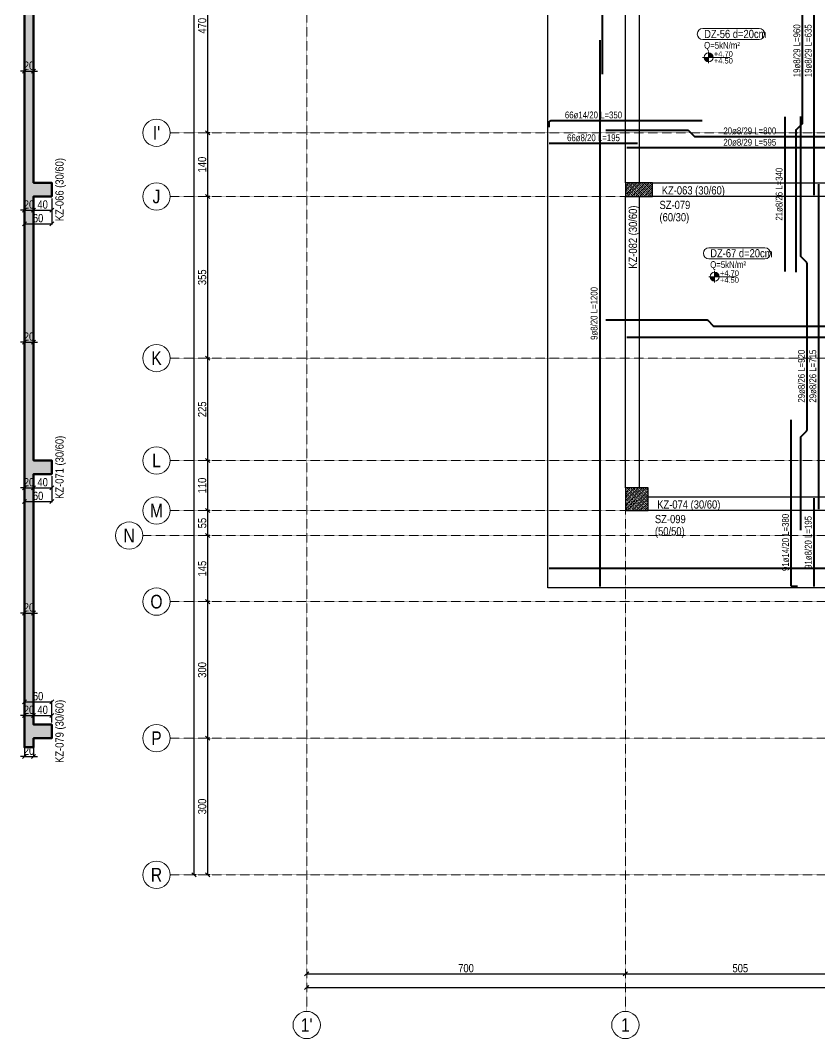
# Model space of a CAD drawing. Header units: millimetres. Extents: x 2356 to 11074, y 522 to 6020.
# Drawn here: x 2385 to 4140, y 582 to 2819 of the extents above; entities that cross this region are included whole.
import ezdxf
from ezdxf.enums import TextEntityAlignment as Align

# ---------------------------------------------------------------- set-up
doc = ezdxf.new("R2010")
doc.units = ezdxf.units.MM
doc.linetypes.add('DASHED', pattern=[0.75, 0.5, -0.25])
for name, color, linetype, lineweight in [('AKS BALONU (BEYKENT)', 7, 'Continuous', 20), ('AKS CIZGISI (BEYKENT)', 252, 'DASHED', 20), ('AKS OLCU (BEYKENT)', 200, 'Continuous', 20), ('AKS YAZISI (BEYKENT)', 3, 'Continuous', 20), ('DONATI (BEYKENT)', 4, 'Continuous', 40), ('DONATI YAZISI (BEYKENT)', 3, 'Continuous', 20), ('DOSEME ISMI (BEYKENT)', 9, 'Continuous', 20), ('DOSEME PAFTA (BEYKENT)', 3, 'Continuous', 20), ('KAT SINIRI (BEYKENT)', 41, 'Continuous', 25), ('KESIT CIZGISI (BEYKENT)', 3, 'Continuous', 50), ('KIRIS (BEYKENT)', 2, 'Continuous', 30), ('KIRIS ISMI (BEYKENT)', 40, 'Continuous', 20), ('KOLON (BEYKENT)', 3, 'Continuous', 30), ('KOLON ISMI (BEYKENT)', 91, 'Continuous', 20), ('KOT CIZGISI (BEYKENT)', 7, 'Continuous', 20), ('KOT YAZI (BEYKENT)', 7, 'Continuous', 20), ('OLCU (BEYKENT)', 14, 'Continuous', 20), ('TARAMA (BEYKENT)', 252, 'Continuous', 20), ('YUK YAZISI (BEYKENT)', 140, 'Continuous', 20)]:
    doc.layers.add(name, color=color, linetype=linetype, lineweight=lineweight)
doc.styles.add('DONATI YAZISI (BEYKENT)', font='')
doc.styles.add('YAZI (BEYKENT)', font='')
doc.styles.get('DONATI YAZISI (BEYKENT)').set_extended_font_data('Bahnschrift Light Condensed')
doc.styles.get('YAZI (BEYKENT)').set_extended_font_data('Bahnschrift Light Condensed')
doc.dimstyles.new('AKS_OLCU_100', dxfattribs={"dimtxt": 18, "dimasz": 4.5, "dimexe": 1.875, "dimexo": 4.5, "dimgap": 3, "dimtad": 1, "dimdec": 0, "dimrnd": 0.5, "dimzin": 12, "dimdsep": 46, "dimtxsty": 'YAZI (BEYKENT)', "dimtsz": 4.5, "dimcen": 0.09, "dimclrt": 7, "dimadec": 0, "dimazin": 0, "dimtfac": 1, "dimtdec": 4, "dimtix": 1, "dimtmove": 0, "dimatfit": 3, "dimfxl": 1, "dimtolj": 1, "dimtzin": 0, "dimarcsym": 0})
doc.dimstyles.new('PLAN_OLCU_100', dxfattribs={"dimtxt": 18, "dimasz": 4.5, "dimexe": 1.875, "dimexo": 4.5, "dimgap": 3, "dimtad": 1, "dimdec": 0, "dimrnd": 0.5, "dimzin": 12, "dimdsep": 46, "dimtxsty": 'YAZI (BEYKENT)', "dimtsz": 4.5, "dimcen": 0.09, "dimclrt": 7, "dimadec": 0, "dimazin": 0, "dimtfac": 1, "dimtdec": 4, "dimtix": 1, "dimtmove": 0, "dimatfit": 3, "dimfxl": 1, "dimtolj": 1, "dimtzin": 0, "dimarcsym": 0})
pattern_1 = [(45, (-86089.6365, -4262.8825), (-4.49012806, 4.49012806), []), (45, (-86085.1463, -4262.8825), (-4.49012806, 4.49012806), [3.175, -1.5875])]

# ---------------------------------------------------------------- blocks, each defined once
blk = doc.blocks.new('*D259')
at = {"layer": 'Defpoints', "color": 0, "transparency": 16777216}
for p in [(2393.5, 2432.3), (2413.5, 2432.3), (2413.5, 2402.3)]:
    blk.add_point(p, dxfattribs=at)
at = {"layer": 'OLCU (BEYKENT)', "color": 0, "lineweight": -2, "transparency": 16777216}
for p, q in [((2393.5, 2427.8), (2393.5, 2400.5)), ((2413.5, 2427.8), (2413.5, 2400.5)), ((2393.5, 2402.3), (2384.5, 2402.3)), ((2389, 2397.8), (2398, 2406.8)), ((2393.5, 2402.3), (2413.5, 2402.3)), ((2409, 2397.8), (2418, 2406.8)), ((2413.5, 2402.3), (2422.5, 2402.3))]:
    blk.add_line(p, q, dxfattribs=at)
at = {"layer": 'OLCU (BEYKENT)', "color": 7, "lineweight": 20, "transparency": 16777216, "insert": (2403.5, 2414.5), "char_height": 18, "attachment_point": 5, "style": 'YAZI (BEYKENT)'}
blk.add_mtext('\\A1;20', dxfattribs=at)
blk = doc.blocks.new('*D260')
at = {"layer": 'Defpoints', "color": 0, "transparency": 16777216}
for p in [(2413.5, 2432.3), (2453.5, 2432.3), (2453.5, 2402.3)]:
    blk.add_point(p, dxfattribs=at)
at = {"layer": 'OLCU (BEYKENT)', "color": 0, "lineweight": -2, "transparency": 16777216}
for p, q in [((2413.5, 2427.8), (2413.5, 2400.5)), ((2453.5, 2427.8), (2453.5, 2400.5)), ((2409, 2397.8), (2418, 2406.8)), ((2413.5, 2402.3), (2453.5, 2402.3)), ((2449, 2397.8), (2458, 2406.8))]:
    blk.add_line(p, q, dxfattribs=at)
at = {"layer": 'OLCU (BEYKENT)', "color": 7, "lineweight": 20, "transparency": 16777216, "insert": (2433.5, 2414.5), "char_height": 18, "attachment_point": 5, "style": 'YAZI (BEYKENT)'}
blk.add_mtext('\\A1;40', dxfattribs=at)
blk = doc.blocks.new('*D261')
at = {"layer": 'Defpoints', "color": 0, "transparency": 16777216}
for p in [(2393.5, 2432.3), (2453.5, 2432.3), (2453.5, 2372.3)]:
    blk.add_point(p, dxfattribs=at)
at = {"layer": 'OLCU (BEYKENT)', "color": 0, "lineweight": -2, "transparency": 16777216}
for p, q in [((2393.5, 2427.8), (2393.5, 2370.5)), ((2453.5, 2427.8), (2453.5, 2370.5)), ((2389, 2367.8), (2398, 2376.8)), ((2393.5, 2372.3), (2453.5, 2372.3)), ((2449, 2367.8), (2458, 2376.8))]:
    blk.add_line(p, q, dxfattribs=at)
at = {"layer": 'OLCU (BEYKENT)', "color": 7, "lineweight": 20, "transparency": 16777216, "insert": (2423.5, 2384.5), "char_height": 18, "attachment_point": 5, "style": 'YAZI (BEYKENT)'}
blk.add_mtext('\\A1;60', dxfattribs=at)
blk = doc.blocks.new('*D262')
at = {"layer": 'Defpoints', "color": 0, "transparency": 16777216}
for p in [(2393.5, 1822.3), (2413.5, 1822.3), (2413.5, 1792.3)]:
    blk.add_point(p, dxfattribs=at)
at = {"layer": 'OLCU (BEYKENT)', "color": 0, "lineweight": -2, "transparency": 16777216}
for p, q in [((2393.5, 1817.8), (2393.5, 1790.5)), ((2413.5, 1817.8), (2413.5, 1790.5)), ((2393.5, 1792.3), (2384.5, 1792.3)), ((2389, 1787.8), (2398, 1796.8)), ((2393.5, 1792.3), (2413.5, 1792.3)), ((2409, 1787.8), (2418, 1796.8)), ((2413.5, 1792.3), (2422.5, 1792.3))]:
    blk.add_line(p, q, dxfattribs=at)
at = {"layer": 'OLCU (BEYKENT)', "color": 7, "lineweight": 20, "transparency": 16777216, "insert": (2403.5, 1804.5), "char_height": 18, "attachment_point": 5, "style": 'YAZI (BEYKENT)'}
blk.add_mtext('\\A1;20', dxfattribs=at)
blk = doc.blocks.new('*D263')
at = {"layer": 'Defpoints', "color": 0, "transparency": 16777216}
for p in [(2413.5, 1822.3), (2453.5, 1822.3), (2453.5, 1792.3)]:
    blk.add_point(p, dxfattribs=at)
at = {"layer": 'OLCU (BEYKENT)', "color": 0, "lineweight": -2, "transparency": 16777216}
for p, q in [((2413.5, 1817.8), (2413.5, 1790.5)), ((2453.5, 1817.8), (2453.5, 1790.5)), ((2409, 1787.8), (2418, 1796.8)), ((2413.5, 1792.3), (2453.5, 1792.3)), ((2449, 1787.8), (2458, 1796.8))]:
    blk.add_line(p, q, dxfattribs=at)
at = {"layer": 'OLCU (BEYKENT)', "color": 7, "lineweight": 20, "transparency": 16777216, "insert": (2433.5, 1804.5), "char_height": 18, "attachment_point": 5, "style": 'YAZI (BEYKENT)'}
blk.add_mtext('\\A1;40', dxfattribs=at)
blk = doc.blocks.new('*D264')
at = {"layer": 'Defpoints', "color": 0, "transparency": 16777216}
for p in [(2393.5, 1822.3), (2453.5, 1822.3), (2453.5, 1762.3)]:
    blk.add_point(p, dxfattribs=at)
at = {"layer": 'OLCU (BEYKENT)', "color": 0, "lineweight": -2, "transparency": 16777216}
for p, q in [((2393.5, 1817.8), (2393.5, 1760.5)), ((2453.5, 1817.8), (2453.5, 1760.5)), ((2389, 1757.8), (2398, 1766.8)), ((2393.5, 1762.3), (2453.5, 1762.3)), ((2449, 1757.8), (2458, 1766.8))]:
    blk.add_line(p, q, dxfattribs=at)
at = {"layer": 'OLCU (BEYKENT)', "color": 7, "lineweight": 20, "transparency": 16777216, "insert": (2423.5, 1774.5), "char_height": 18, "attachment_point": 5, "style": 'YAZI (BEYKENT)'}
blk.add_mtext('\\A1;60', dxfattribs=at)
blk = doc.blocks.new('*D265')
at = {"layer": 'Defpoints', "color": 0, "transparency": 16777216}
for p in [(2413.5, 1292.3), (2393.5, 1272.3), (2413.5, 1272.3)]:
    blk.add_point(p, dxfattribs=at)
at = {"layer": 'OLCU (BEYKENT)', "color": 0, "lineweight": -2, "transparency": 16777216}
for p, q in [((2393.5, 1292.3), (2384.5, 1292.3)), ((2389, 1287.8), (2398, 1296.8)), ((2393.5, 1276.8), (2393.5, 1294.2)), ((2393.5, 1292.3), (2413.5, 1292.3)), ((2409, 1287.8), (2418, 1296.8)), ((2413.5, 1276.8), (2413.5, 1294.2)), ((2413.5, 1292.3), (2422.5, 1292.3))]:
    blk.add_line(p, q, dxfattribs=at)
at = {"layer": 'OLCU (BEYKENT)', "color": 7, "lineweight": 20, "transparency": 16777216, "insert": (2403.5, 1304.5), "char_height": 18, "attachment_point": 5, "style": 'YAZI (BEYKENT)'}
blk.add_mtext('\\A1;20', dxfattribs=at)
blk = doc.blocks.new('*D266')
at = {"layer": 'Defpoints', "color": 0, "transparency": 16777216}
for p in [(2453.5, 1292.3), (2413.5, 1272.3), (2453.5, 1272.3)]:
    blk.add_point(p, dxfattribs=at)
at = {"layer": 'OLCU (BEYKENT)', "color": 0, "lineweight": -2, "transparency": 16777216}
for p, q in [((2409, 1287.8), (2418, 1296.8)), ((2413.5, 1276.8), (2413.5, 1294.2)), ((2413.5, 1292.3), (2453.5, 1292.3)), ((2449, 1287.8), (2458, 1296.8)), ((2453.5, 1276.8), (2453.5, 1294.2))]:
    blk.add_line(p, q, dxfattribs=at)
at = {"layer": 'OLCU (BEYKENT)', "color": 7, "lineweight": 20, "transparency": 16777216, "insert": (2433.5, 1304.5), "char_height": 18, "attachment_point": 5, "style": 'YAZI (BEYKENT)'}
blk.add_mtext('\\A1;40', dxfattribs=at)
blk = doc.blocks.new('*D267')
at = {"layer": 'Defpoints', "color": 0, "transparency": 16777216}
for p in [(2453.5, 1322.3), (2393.5, 1272.3), (2453.5, 1272.3)]:
    blk.add_point(p, dxfattribs=at)
at = {"layer": 'OLCU (BEYKENT)', "color": 0, "lineweight": -2, "transparency": 16777216}
for p, q in [((2389, 1317.8), (2398, 1326.8)), ((2393.5, 1276.8), (2393.5, 1324.2)), ((2393.5, 1322.3), (2453.5, 1322.3)), ((2449, 1317.8), (2458, 1326.8)), ((2453.5, 1276.8), (2453.5, 1324.2))]:
    blk.add_line(p, q, dxfattribs=at)
at = {"layer": 'OLCU (BEYKENT)', "color": 7, "lineweight": 20, "transparency": 16777216, "insert": (2423.5, 1334.5), "char_height": 18, "attachment_point": 5, "style": 'YAZI (BEYKENT)'}
blk.add_mtext('\\A1;60', dxfattribs=at)
blk = doc.blocks.new('*D273')
at = {"layer": 'Defpoints', "color": 0, "transparency": 16777216}
for p in [(2393.5, 2737.3), (2413.5, 2737.3), (2413.5, 2707.3)]:
    blk.add_point(p, dxfattribs=at)
at = {"layer": 'OLCU (BEYKENT)', "color": 0, "lineweight": -2, "transparency": 16777216}
for p, q in [((2393.5, 2732.8), (2393.5, 2705.5)), ((2413.5, 2732.8), (2413.5, 2705.5)), ((2393.5, 2707.3), (2384.5, 2707.3)), ((2389, 2702.8), (2398, 2711.8)), ((2393.5, 2707.3), (2413.5, 2707.3)), ((2409, 2702.8), (2418, 2711.8)), ((2413.5, 2707.3), (2422.5, 2707.3))]:
    blk.add_line(p, q, dxfattribs=at)
at = {"layer": 'OLCU (BEYKENT)', "color": 7, "lineweight": 20, "transparency": 16777216, "insert": (2403.5, 2719.5), "char_height": 18, "attachment_point": 5, "style": 'YAZI (BEYKENT)'}
blk.add_mtext('\\A1;20', dxfattribs=at)
blk = doc.blocks.new('*D274')
at = {"layer": 'Defpoints', "color": 0, "transparency": 16777216}
for p in [(2393.5, 2142.3), (2413.5, 2142.3), (2413.5, 2112.3)]:
    blk.add_point(p, dxfattribs=at)
at = {"layer": 'OLCU (BEYKENT)', "color": 0, "lineweight": -2, "transparency": 16777216}
for p, q in [((2393.5, 2137.8), (2393.5, 2110.5)), ((2413.5, 2137.8), (2413.5, 2110.5)), ((2393.5, 2112.3), (2384.5, 2112.3)), ((2389, 2107.8), (2398, 2116.8)), ((2393.5, 2112.3), (2413.5, 2112.3)), ((2409, 2107.8), (2418, 2116.8)), ((2413.5, 2112.3), (2422.5, 2112.3))]:
    blk.add_line(p, q, dxfattribs=at)
at = {"layer": 'OLCU (BEYKENT)', "color": 7, "lineweight": 20, "transparency": 16777216, "insert": (2403.5, 2124.5), "char_height": 18, "attachment_point": 5, "style": 'YAZI (BEYKENT)'}
blk.add_mtext('\\A1;20', dxfattribs=at)
blk = doc.blocks.new('*D275')
at = {"layer": 'Defpoints', "color": 0, "transparency": 16777216}
for p in [(2393.5, 1547.3), (2413.5, 1547.3), (2413.5, 1517.3)]:
    blk.add_point(p, dxfattribs=at)
at = {"layer": 'OLCU (BEYKENT)', "color": 0, "lineweight": -2, "transparency": 16777216}
for p, q in [((2389, 1512.8), (2398, 1521.8)), ((2393.5, 1542.8), (2393.5, 1515.5)), ((2409, 1512.8), (2418, 1521.8)), ((2413.5, 1542.8), (2413.5, 1515.5)), ((2393.5, 1517.3), (2384.5, 1517.3)), ((2393.5, 1517.3), (2413.5, 1517.3)), ((2413.5, 1517.3), (2422.5, 1517.3))]:
    blk.add_line(p, q, dxfattribs=at)
at = {"layer": 'OLCU (BEYKENT)', "color": 7, "lineweight": 20, "transparency": 16777216, "insert": (2403.5, 1529.5), "char_height": 18, "attachment_point": 5, "style": 'YAZI (BEYKENT)'}
blk.add_mtext('\\A1;20', dxfattribs=at)
blk = doc.blocks.new('*D276')
at = {"layer": 'Defpoints', "color": 0, "transparency": 16777216}
for p in [(2393.5, 1232.3), (2413.5, 1232.3), (2413.5, 1202.3)]:
    blk.add_point(p, dxfattribs=at)
at = {"layer": 'OLCU (BEYKENT)', "color": 0, "lineweight": -2, "transparency": 16777216}
for p, q in [((2393.5, 1227.8), (2393.5, 1200.5)), ((2413.5, 1227.8), (2413.5, 1200.5)), ((2393.5, 1202.3), (2384.5, 1202.3)), ((2389, 1197.8), (2398, 1206.8)), ((2393.5, 1202.3), (2413.5, 1202.3)), ((2409, 1197.8), (2418, 1206.8)), ((2413.5, 1202.3), (2422.5, 1202.3))]:
    blk.add_line(p, q, dxfattribs=at)
at = {"layer": 'OLCU (BEYKENT)', "color": 7, "lineweight": 20, "transparency": 16777216, "insert": (2403.5, 1214.5), "char_height": 18, "attachment_point": 5, "style": 'YAZI (BEYKENT)'}
blk.add_mtext('\\A1;20', dxfattribs=at)
blk = doc.blocks.new('*D313')
at = {"layer": 'AKS OLCU (BEYKENT)', "color": 0, "lineweight": -2, "transparency": 16777216}
for p, q in [((3009, 690.3), (3018, 699.3)), ((3013.5, 699.3), (3013.5, 696.7)), ((3013.5, 694.8), (10453.5, 694.8)), ((10449, 690.3), (10458, 699.3)), ((10453.5, 699.3), (10453.5, 696.7))]:
    blk.add_line(p, q, dxfattribs=at)
at = {"layer": 'Defpoints', "color": 0, "transparency": 16777216}
for p in [(3013.5, 694.8), (10453.5, 694.8), (10453.5, 694.8)]:
    blk.add_point(p, dxfattribs=at)
at = {"layer": 'AKS OLCU (BEYKENT)', "color": 7, "transparency": 16777216, "insert": (6733.5, 707), "char_height": 18, "attachment_point": 5, "style": 'YAZI (BEYKENT)'}
blk.add_mtext('\\A1;7440', dxfattribs=at)
blk = doc.blocks.new('*D314')
at = {"layer": 'AKS OLCU (BEYKENT)', "color": 0, "lineweight": -2, "transparency": 16777216}
for p, q in [((3009, 720.3), (3018, 729.3)), ((3013.5, 729.3), (3013.5, 726.7)), ((3013.5, 724.8), (3713.5, 724.8)), ((3709, 720.3), (3718, 729.3)), ((3713.5, 729.3), (3713.5, 726.7))]:
    blk.add_line(p, q, dxfattribs=at)
at = {"layer": 'Defpoints', "color": 0, "transparency": 16777216}
for p in [(3013.5, 724.8), (3713.5, 724.8), (3713.5, 724.8)]:
    blk.add_point(p, dxfattribs=at)
at = {"layer": 'AKS OLCU (BEYKENT)', "color": 7, "transparency": 16777216, "insert": (3363.5, 737), "char_height": 18, "attachment_point": 5, "style": 'YAZI (BEYKENT)'}
blk.add_mtext('\\A1;700', dxfattribs=at)
blk = doc.blocks.new('*D315')
at = {"layer": 'AKS OLCU (BEYKENT)', "color": 0, "lineweight": -2, "transparency": 16777216}
for p, q in [((3709, 720.3), (3718, 729.3)), ((3713.5, 729.3), (3713.5, 726.7)), ((3713.5, 724.8), (4218.5, 724.8)), ((4214, 720.3), (4223, 729.3)), ((4218.5, 729.3), (4218.5, 726.7))]:
    blk.add_line(p, q, dxfattribs=at)
at = {"layer": 'Defpoints', "color": 0, "transparency": 16777216}
for p in [(3713.5, 724.8), (4218.5, 724.8), (4218.5, 724.8)]:
    blk.add_point(p, dxfattribs=at)
at = {"layer": 'AKS OLCU (BEYKENT)', "color": 7, "transparency": 16777216, "insert": (3966, 737), "char_height": 18, "attachment_point": 5, "style": 'YAZI (BEYKENT)'}
blk.add_mtext('\\A1;505', dxfattribs=at)
blk = doc.blocks.new('*D349')
at = {"layer": 'AKS OLCU (BEYKENT)', "color": 0, "lineweight": -2, "transparency": 16777216}
for p, q in [((2770.5, 5157.8), (2761.5, 5166.8)), ((2766, 942.3), (2766, 5162.3)), ((2770.5, 5162.3), (2767.9, 5162.3)), ((2770.5, 937.8), (2761.5, 946.8)), ((2770.5, 942.3), (2767.9, 942.3))]:
    blk.add_line(p, q, dxfattribs=at)
at = {"layer": 'Defpoints', "color": 0, "transparency": 16777216}
for p in [(2766, 5162.3), (2766, 5162.3), (2766, 942.3)]:
    blk.add_point(p, dxfattribs=at)
at = {"layer": 'AKS OLCU (BEYKENT)', "color": 7, "transparency": 16777216, "insert": (2753.9, 3052.3), "char_height": 18, "attachment_point": 5, "rotation": 90, "style": 'YAZI (BEYKENT)'}
blk.add_mtext('\\A1;4220', dxfattribs=at)
blk = doc.blocks.new('*D350')
at = {"layer": 'AKS OLCU (BEYKENT)', "color": 0, "lineweight": -2, "transparency": 16777216}
for p, q in [((2800.5, 1237.8), (2791.5, 1246.8)), ((2796, 942.3), (2796, 1242.3)), ((2800.5, 1242.3), (2797.9, 1242.3)), ((2800.5, 937.8), (2791.5, 946.8)), ((2800.5, 942.3), (2797.9, 942.3))]:
    blk.add_line(p, q, dxfattribs=at)
at = {"layer": 'Defpoints', "color": 0, "transparency": 16777216}
for p in [(2796, 1242.3), (2796, 1242.3), (2796, 942.3)]:
    blk.add_point(p, dxfattribs=at)
at = {"layer": 'AKS OLCU (BEYKENT)', "color": 7, "transparency": 16777216, "insert": (2783.9, 1092.3), "char_height": 18, "attachment_point": 5, "rotation": 90, "style": 'YAZI (BEYKENT)'}
blk.add_mtext('\\A1;300', dxfattribs=at)
blk = doc.blocks.new('*D351')
at = {"layer": 'AKS OLCU (BEYKENT)', "color": 0, "lineweight": -2, "transparency": 16777216}
for p, q in [((2800.5, 1537.8), (2791.5, 1546.8)), ((2796, 1242.3), (2796, 1542.3)), ((2800.5, 1542.3), (2797.9, 1542.3)), ((2800.5, 1237.8), (2791.5, 1246.8)), ((2800.5, 1242.3), (2797.9, 1242.3))]:
    blk.add_line(p, q, dxfattribs=at)
at = {"layer": 'Defpoints', "color": 0, "transparency": 16777216}
for p in [(2796, 1542.3), (2796, 1542.3), (2796, 1242.3)]:
    blk.add_point(p, dxfattribs=at)
at = {"layer": 'AKS OLCU (BEYKENT)', "color": 7, "transparency": 16777216, "insert": (2783.9, 1392.3), "char_height": 18, "attachment_point": 5, "rotation": 90, "style": 'YAZI (BEYKENT)'}
blk.add_mtext('\\A1;300', dxfattribs=at)
blk = doc.blocks.new('*D352')
at = {"layer": 'AKS OLCU (BEYKENT)', "color": 0, "lineweight": -2, "transparency": 16777216}
for p, q in [((2800.5, 1682.8), (2791.5, 1691.8)), ((2796, 1542.3), (2796, 1687.3)), ((2800.5, 1687.3), (2797.9, 1687.3)), ((2800.5, 1537.8), (2791.5, 1546.8)), ((2800.5, 1542.3), (2797.9, 1542.3))]:
    blk.add_line(p, q, dxfattribs=at)
at = {"layer": 'Defpoints', "color": 0, "transparency": 16777216}
for p in [(2796, 1687.3), (2796, 1687.3), (2796, 1542.3)]:
    blk.add_point(p, dxfattribs=at)
at = {"layer": 'AKS OLCU (BEYKENT)', "color": 7, "transparency": 16777216, "insert": (2784, 1614.8), "char_height": 18, "attachment_point": 5, "rotation": 90, "style": 'YAZI (BEYKENT)'}
blk.add_mtext('\\A1;145', dxfattribs=at)
blk = doc.blocks.new('*D353')
at = {"layer": 'AKS OLCU (BEYKENT)', "color": 0, "lineweight": -2, "transparency": 16777216}
for p, q in [((2800.5, 1737.8), (2791.5, 1746.8)), ((2796, 1687.3), (2796, 1742.3)), ((2800.5, 1742.3), (2797.9, 1742.3)), ((2800.5, 1682.8), (2791.5, 1691.8)), ((2800.5, 1687.3), (2797.9, 1687.3))]:
    blk.add_line(p, q, dxfattribs=at)
at = {"layer": 'Defpoints', "color": 0, "transparency": 16777216}
for p in [(2796, 1742.3), (2796, 1742.3), (2796, 1687.3)]:
    blk.add_point(p, dxfattribs=at)
at = {"layer": 'AKS OLCU (BEYKENT)', "color": 7, "transparency": 16777216, "insert": (2784, 1714.8), "char_height": 18, "attachment_point": 5, "rotation": 90, "style": 'YAZI (BEYKENT)'}
blk.add_mtext('\\A1;55', dxfattribs=at)
blk = doc.blocks.new('*D354')
at = {"layer": 'AKS OLCU (BEYKENT)', "color": 0, "lineweight": -2, "transparency": 16777216}
for p, q in [((2800.5, 1847.8), (2791.5, 1856.8)), ((2796, 1742.3), (2796, 1852.3)), ((2800.5, 1852.3), (2797.9, 1852.3)), ((2800.5, 1737.8), (2791.5, 1746.8)), ((2800.5, 1742.3), (2797.9, 1742.3))]:
    blk.add_line(p, q, dxfattribs=at)
at = {"layer": 'Defpoints', "color": 0, "transparency": 16777216}
for p in [(2796, 1852.3), (2796, 1852.3), (2796, 1742.3)]:
    blk.add_point(p, dxfattribs=at)
at = {"layer": 'AKS OLCU (BEYKENT)', "color": 7, "transparency": 16777216, "insert": (2783.9, 1797.3), "char_height": 18, "attachment_point": 5, "rotation": 90, "style": 'YAZI (BEYKENT)'}
blk.add_mtext('\\A1;110', dxfattribs=at)
blk = doc.blocks.new('*D355')
at = {"layer": 'AKS OLCU (BEYKENT)', "color": 0, "lineweight": -2, "transparency": 16777216}
for p, q in [((2800.5, 2072.8), (2791.5, 2081.8)), ((2796, 1852.3), (2796, 2077.3)), ((2800.5, 2077.3), (2797.9, 2077.3)), ((2800.5, 1847.8), (2791.5, 1856.8)), ((2800.5, 1852.3), (2797.9, 1852.3))]:
    blk.add_line(p, q, dxfattribs=at)
at = {"layer": 'Defpoints', "color": 0, "transparency": 16777216}
for p in [(2796, 2077.3), (2796, 2077.3), (2796, 1852.3)]:
    blk.add_point(p, dxfattribs=at)
at = {"layer": 'AKS OLCU (BEYKENT)', "color": 7, "transparency": 16777216, "insert": (2783.9, 1964.8), "char_height": 18, "attachment_point": 5, "rotation": 90, "style": 'YAZI (BEYKENT)'}
blk.add_mtext('\\A1;225', dxfattribs=at)
blk = doc.blocks.new('*D356')
at = {"layer": 'AKS OLCU (BEYKENT)', "color": 0, "lineweight": -2, "transparency": 16777216}
for p, q in [((2800.5, 2427.8), (2791.5, 2436.8)), ((2796, 2077.3), (2796, 2432.3)), ((2800.5, 2432.3), (2797.9, 2432.3)), ((2800.5, 2072.8), (2791.5, 2081.8)), ((2800.5, 2077.3), (2797.9, 2077.3))]:
    blk.add_line(p, q, dxfattribs=at)
at = {"layer": 'Defpoints', "color": 0, "transparency": 16777216}
for p in [(2796, 2432.3), (2796, 2432.3), (2796, 2077.3)]:
    blk.add_point(p, dxfattribs=at)
at = {"layer": 'AKS OLCU (BEYKENT)', "color": 7, "transparency": 16777216, "insert": (2783.9, 2254.8), "char_height": 18, "attachment_point": 5, "rotation": 90, "style": 'YAZI (BEYKENT)'}
blk.add_mtext('\\A1;355', dxfattribs=at)
blk = doc.blocks.new('*D357')
at = {"layer": 'AKS OLCU (BEYKENT)', "color": 0, "lineweight": -2, "transparency": 16777216}
for p, q in [((2800.5, 2567.8), (2791.5, 2576.8)), ((2796, 2432.3), (2796, 2572.3)), ((2800.5, 2572.3), (2797.9, 2572.3)), ((2800.5, 2427.8), (2791.5, 2436.8)), ((2800.5, 2432.3), (2797.9, 2432.3))]:
    blk.add_line(p, q, dxfattribs=at)
at = {"layer": 'Defpoints', "color": 0, "transparency": 16777216}
for p in [(2796, 2572.3), (2796, 2572.3), (2796, 2432.3)]:
    blk.add_point(p, dxfattribs=at)
at = {"layer": 'AKS OLCU (BEYKENT)', "color": 7, "transparency": 16777216, "insert": (2783.9, 2502.3), "char_height": 18, "attachment_point": 5, "rotation": 90, "style": 'YAZI (BEYKENT)'}
blk.add_mtext('\\A1;140', dxfattribs=at)
blk = doc.blocks.new('*D358')
at = {"layer": 'AKS OLCU (BEYKENT)', "color": 0, "lineweight": -2, "transparency": 16777216}
for p, q in [((2800.5, 3037.8), (2791.5, 3046.8)), ((2796, 2572.3), (2796, 3042.3)), ((2800.5, 3042.3), (2797.9, 3042.3)), ((2800.5, 2567.8), (2791.5, 2576.8)), ((2800.5, 2572.3), (2797.9, 2572.3))]:
    blk.add_line(p, q, dxfattribs=at)
at = {"layer": 'Defpoints', "color": 0, "transparency": 16777216}
for p in [(2796, 3042.3), (2796, 3042.3), (2796, 2572.3)]:
    blk.add_point(p, dxfattribs=at)
at = {"layer": 'AKS OLCU (BEYKENT)', "color": 7, "transparency": 16777216, "insert": (2783.9, 2807.3), "char_height": 18, "attachment_point": 5, "rotation": 90, "style": 'YAZI (BEYKENT)'}
blk.add_mtext('\\A1;470', dxfattribs=at)

msp = doc.modelspace()

# ---------------------------------------------------------------- hatches: boundary and pattern name
at = {"layer": 'KOT CIZGISI (BEYKENT)', "true_color": 0x000000}
h = msp.add_hatch(color=18, dxfattribs=at)
h.dxf.hatch_style = 1
h.paths.add_polyline_path([(3896.3, 2737.8), (3886.5, 2737.8, 0.414214), (3896.3, 2728)])
h = msp.add_hatch(color=18, dxfattribs=at)
h.dxf.hatch_style = 1
h.paths.add_polyline_path([(3896.3, 2747.6), (3896.3, 2737.8), (3906.1, 2737.8, 0.414214)])
h = msp.add_hatch(color=18, dxfattribs=at)
h.dxf.hatch_style = 1
h.paths.add_polyline_path([(3909.7, 2265.9), (3909.7, 2256.1), (3919.5, 2256.1, 0.414214)])
h = msp.add_hatch(color=18, dxfattribs=at)
h.dxf.hatch_style = 1
h.paths.add_polyline_path([(3909.7, 2256.1), (3899.9, 2256.1, 0.414214), (3909.7, 2246.3)])
at = {"layer": 'TARAMA (BEYKENT)'}
h = msp.add_hatch(dxfattribs=at)
h.set_pattern_fill('ANSI33', color=256, style=0)
h.set_pattern_definition(pattern_1)
h.paths.add_polyline_path([(2393.5, 5362.3), (2413.5, 5362.3), (2413.5, 5162.3), (2453.5, 5162.3), (2453.5, 5132.3), (2413.5, 5132.3), (2413.5, 4732.3), (2453.5, 4732.3), (2453.5, 4702.3), (2413.5, 4702.3), (2413.5, 4257.3), (2453.5, 4257.3), (2453.5, 4227.3), (2413.5, 4227.3), (2413.5, 3662.3), (2453.5, 3662.3), (2453.5, 3632.3), (2413.5, 3632.3), (2413.5, 3072.3), (2453.5, 3072.3), (2453.5, 3042.3), (2413.5, 3042.3), (2413.5, 2462.3), (2453.5, 2462.3), (2453.5, 2432.3), (2413.5, 2432.3), (2413.5, 1852.3), (2453.5, 1852.3), (2453.5, 1822.3), (2413.5, 1822.3), (2413.5, 1272.3), (2453.5, 1272.3), (2453.5, 1242.3), (2413.5, 1242.3), (2413.5, 1222.3), (2393.5, 1222.3)], flags=16)
h = msp.add_hatch(dxfattribs=at)
h.set_pattern_fill('ANSI33', color=256, style=0)
h.set_pattern_definition(pattern_1)
h.paths.add_polyline_path([(3713.5, 2432.3), (3773.5, 2432.3), (3773.5, 2462.3), (3713.5, 2462.3)], flags=16)
h = msp.add_hatch(dxfattribs=at)
h.set_pattern_fill('ANSI33', color=256, style=0)
h.set_pattern_definition(pattern_1)
h.paths.add_polyline_path([(3713.5, 1742.3), (3763.5, 1742.3), (3763.5, 1792.3), (3713.5, 1792.3)], flags=16)

# ---------------------------------------------------------------- linework, layer by layer
at = {"layer": 'AKS BALONU (BEYKENT)'}
for centre in [(2683.5, 2572.3), (2683.5, 2432.3), (2683.5, 2077.3), (2683.5, 1852.3), (2683.5, 1742.3), (2623.5, 1687.3), (2683.5, 1542.3), (2683.5, 1242.3), (2683.5, 942.3), (3013.5, 612.3), (3713.5, 612.3)]:
    msp.add_circle(centre, 30, dxfattribs=at)
at = {"layer": 'AKS CIZGISI (BEYKENT)', "color": 175, "true_color": 0x4554a5}
for p, q in [((3013.5, 642.3), (3013.5, 5662.3)), ((2713.5, 2572.3), (10953.5, 2572.3))]:
    msp.add_line(p, q, dxfattribs=at)
at = {"layer": 'AKS CIZGISI (BEYKENT)'}
for p, q in [((3713.5, 642.3), (3713.5, 5662.3)), ((2713.5, 2432.3), (10953.5, 2432.3)), ((2713.5, 2077.3), (10953.5, 2077.3)), ((2713.5, 1852.3), (10953.5, 1852.3)), ((2713.5, 1742.3), (10953.5, 1742.3)), ((2653.5, 1687.3), (11013.5, 1687.3)), ((2713.5, 1542.3), (10953.5, 1542.3)), ((2713.5, 1242.3), (10953.5, 1242.3)), ((2713.5, 942.3), (10953.5, 942.3))]:
    msp.add_line(p, q, dxfattribs=at)
at = {"layer": 'DONATI (BEYKENT)'}
for points in [[(3662.3, 3901.1), (3662.3, 2701.1)], [(4127.7, 3069.3), (4127.7, 2435.3)], [(3657.3, 2775.3), (3657.3, 1575.3)], [(4063.7, 2607.3), (4063.7, 2267.3)], [(3740.5, 2548.8), (3546.5, 2548.8)], [(4310.5, 2538.8), (3716.5, 2538.8)], [(4137.7, 2459.3), (4137.7, 1745.3)], [(4520.5, 2122.4), (3716.5, 2122.4)], [(4127.7, 1769.3), (4127.7, 1575.3)], [(4746.5, 1614.9), (3546.5, 1614.9)]]:
    msp.add_lwpolyline(points, dxfattribs=at)
for points in [[(4088.7, 2265.8), (4088.7, 2577.1, -0.198912), (4089.5, 2579.2), (4101.8, 2591.5, 0.198912), (4102.7, 2593.6), (4102.7, 2911.1, 0.198912), (4101.8, 2913.2), (4089.5, 2925.5, -0.198912), (4088.7, 2927.6), (4088.7, 3213.8)], [(3546.5, 2584.8), (3546.5, 2595.8, -0.414214), (3549.5, 2598.8), (3882.5, 2598.8)], [(4098.7, 1699.6), (4098.7, 1903.1, -0.198912), (4099.5, 1905.2), (4111.8, 1917.5, 0.198912), (4112.7, 1919.6), (4112.7, 2285.1, 0.198912), (4111.8, 2287.2), (4099.5, 2299.5, -0.198912), (4098.7, 2301.6), (4098.7, 2607.8)], [(3670.3, 2577.8), (3850.3, 2577.8, -0.198912), (3852.4, 2576.9), (3864.7, 2564.7, 0.198912), (3866.8, 2563.8), (4160.3, 2563.8, 0.198912), (4162.4, 2564.7), (4174.7, 2576.9, -0.198912), (4176.8, 2577.8), (4458.3, 2577.8)], [(3670.3, 2161.4), (3892.3, 2161.4, -0.198912), (3894.4, 2160.6), (3906.7, 2148.3, 0.198912), (3908.8, 2147.4), (4328.3, 2147.4, 0.198912), (4330.4, 2148.3), (4342.7, 2160.6, -0.198912), (4344.8, 2161.4), (4668.3, 2161.4)], [(4091.7, 1575.3), (4080.7, 1575.3, -0.414214), (4077.7, 1578.3), (4077.7, 1941.3)]]:
    msp.add_lwpolyline(points, format="xyb", dxfattribs=at)
at = {"layer": 'DOSEME PAFTA (BEYKENT)'}
for points in [[(3883.5, 2801.1), (4007.4, 2801.1, -1), (4007.4, 2777.1), (3883.5, 2777.1, -1)], [(3896.9, 2319.4), (4020.1, 2319.4, -1), (4020.1, 2295.4), (3896.9, 2295.4, -1)]]:
    msp.add_lwpolyline(points, format="xyb", close=True, dxfattribs=at)
at = {"layer": 'KAT SINIRI (BEYKENT)'}
msp.add_lwpolyline([(3513.5, 4740.2), (4135.7, 5362.3), (5533.5, 5362.3), (5533.5, 5332.3), (8633.5, 5332.3), (8633.5, 5362.3), (10031.4, 5362.3), (10653.5, 4740.2), (10653.5, 3042.3), (10623.5, 3042.3), (10623.5, 1222.3), (8183.5, 1222.3), (8183.5, 1872.3), (8463.5, 1872.3), (8463.5, 3022.3), (5733.5, 3022.3), (5733.5, 1572.3), (3543.5, 1572.3), (3543.5, 3042.3), (3513.5, 3042.3)], close=True, dxfattribs=at)
at = {"layer": 'KESIT CIZGISI (BEYKENT)'}
for points in [[(2393.5, 1272.3), (2393.5, 5362.3)], [(2413.5, 3042.3), (2413.5, 2462.3), (2453.5, 2462.3), (2453.5, 2432.3), (2413.5, 2432.3), (2413.5, 1852.3), (2453.5, 1852.3), (2453.5, 1822.3), (2413.5, 1822.3), (2413.5, 1272.3), (2453.5, 1272.3), (2453.5, 1242.3), (2413.5, 1242.3), (2413.5, 1222.3), (2393.5, 1222.3), (2393.5, 1272.3)]]:
    msp.add_lwpolyline(points, dxfattribs=at)
at = {"layer": 'KIRIS (BEYKENT)'}
for p, q in [((3713.5, 2462.3), (3713.5, 3042.3)), ((3743.5, 3042.3), (3743.5, 2462.3)), ((3773.5, 2462.3), (4283.5, 2462.3)), ((3713.5, 1792.3), (3713.5, 2432.3)), ((3743.5, 2432.3), (3743.5, 1792.3)), ((4283.5, 2432.3), (3773.5, 2432.3)), ((3763.5, 1772.3), (4493.5, 1772.3)), ((4493.5, 1742.3), (3763.5, 1742.3))]:
    msp.add_line(p, q, dxfattribs=at)
at = {"layer": 'KOLON (BEYKENT)'}
for points in [[(3713.5, 2432.3), (3773.5, 2432.3), (3773.5, 2462.3), (3713.5, 2462.3)], [(3713.5, 1742.3), (3763.5, 1742.3), (3763.5, 1792.3), (3713.5, 1792.3)]]:
    msp.add_lwpolyline(points, close=True, dxfattribs=at)
at = {"layer": 'KOT CIZGISI (BEYKENT)'}
for p, q in [((3883.3, 2737.8), (3943.3, 2737.8)), ((3896.3, 2750.9), (3896.3, 2724.8)), ((3909.7, 2269.2), (3909.7, 2243.1)), ((3896.7, 2256.1), (3956.7, 2256.1))]:
    msp.add_line(p, q, dxfattribs=at)
for centre in [(3896.3, 2737.8), (3909.7, 2256.1)]:
    msp.add_circle(centre, 9.78, dxfattribs=at)

# ---------------------------------------------------------------- texts
at = {"layer": 'AKS YAZISI (BEYKENT)', "style": 'YAZI (BEYKENT)'}
for s, p in [("I'", (2683.5, 2572.3)), ('J', (2683.5, 2432.3)), ('K', (2683.5, 2077.3)), ('L', (2683.5, 1852.3)), ('M', (2683.5, 1742.3)), ('N', (2623.5, 1687.3)), ('O', (2683.5, 1542.3)), ('P', (2683.5, 1242.3)), ('R', (2683.5, 942.3)), ("1'", (3013.5, 612.3)), ('1', (3713.5, 612.3))]:
    msp.add_text(s, height=30, dxfattribs=at).set_placement(p, align=Align.MIDDLE_CENTER)
at = {"layer": 'DONATI YAZISI (BEYKENT)', "style": 'DONATI YAZISI (BEYKENT)'}
for s, p in [('19ø8/29 L=960', (4090.2, 2752.3)), ('19ø8/29 L=635', (4115.2, 2752.3)), ('21ø8/26 L=340', (4051.2, 2437.3)), ('9ø8/20 L=1200', (3644.8, 2175.3)), ('29ø8/26 L=920', (4100.2, 2037.5)), ('29ø8/26 L=715', (4125.2, 2037.5)), ('91ø14/20 L=380', (4065.2, 1672.3)), ('91ø8/20 L=195', (4115.2, 1672.3))]:
    msp.add_text(s, height=15, rotation=90, dxfattribs=at).set_placement(p, align=Align.MIDDLE_CENTER)
for s, p in [('66ø14/20 L=350', (3643.5, 2611.3)), ('20ø8/29 L=800', (3986.9, 2576.3)), ('66ø8/20 L=195', (3643.5, 2561.3)), ('20ø8/29 L=595', (3986.9, 2551.3))]:
    msp.add_text(s, height=15, dxfattribs=at).set_placement(p, align=Align.MIDDLE_CENTER)
at = {"layer": 'DOSEME ISMI (BEYKENT)', "style": 'YAZI (BEYKENT)'}
for s, p in [('DZ-56 d=20cm', (3886.5, 2774.8)), ('DZ-67 d=20cm', (3899.9, 2293.1))]:
    msp.add_text(s, height=18, dxfattribs=at).set_placement(p, align=Align.BOTTOM_LEFT)
at = {"layer": 'KIRIS ISMI (BEYKENT)', "style": 'YAZI (BEYKENT)'}
for s, p in [('KZ-066 (30/60)', (2470.5, 2447.3)), ('KZ-071 (30/60)', (2470.5, 1837.3)), ('KZ-079 (30/60)', (2470.5, 1257.3))]:
    msp.add_text(s, height=18, rotation=90, dxfattribs=at).set_placement(p, align=Align.MIDDLE_CENTER)
for s, p in [('KZ-063 (30/60)', (3793.5, 2431.3)), ('KZ-074 (30/60)', (3783.5, 1741.3))]:
    msp.add_text(s, height=18, dxfattribs=at).set_placement(p, align=Align.BOTTOM_LEFT)
msp.add_text('KZ-082 (30/60)', height=18, rotation=90, dxfattribs=at).set_placement((3744.5, 2412.3), align=Align.BOTTOM_RIGHT)
at = {"layer": 'KOLON ISMI (BEYKENT)', "style": 'YAZI (BEYKENT)'}
for s, p in [('SZ-079', (3788.5, 2399.3)), ('(60/30)', (3788.5, 2372.3)), ('SZ-099', (3778.5, 1709.3)), ('(50/50)', (3778.5, 1682.3))]:
    msp.add_text(s, height=18, dxfattribs=at).set_placement(p, align=Align.BOTTOM_LEFT)
at = {"layer": 'KOT YAZI (BEYKENT)', "style": 'YAZI (BEYKENT)'}
for s, p in [('+4.70', (3908, 2735.8)), ('+4.50', (3908, 2720.8)), ('+4.70', (3921.4, 2254.1)), ('+4.50', (3921.4, 2239.1))]:
    msp.add_text(s, height=12, dxfattribs=at).set_placement(p, align=Align.BOTTOM_LEFT)
at = {"layer": 'YUK YAZISI (BEYKENT)', "style": 'YAZI (BEYKENT)'}
for p in [(3886.5, 2752.3), (3899.9, 2270.6)]:
    msp.add_text('Q=5kN/m²', height=15, dxfattribs=at).set_placement(p, align=Align.BOTTOM_LEFT)

# ---------------------------------------------------------------- dimensions: what is measured, and where the dimension line sits
at = {"layer": 'AKS OLCU (BEYKENT)'}
for p1, p2, picture, middle in [((2766, 942.3), (2766, 5162.3), '*D349', (2753.9, 3052.3)), ((2796, 2572.3), (2796, 3042.3), '*D358', (2783.9, 2807.3)), ((2796, 2432.3), (2796, 2572.3), '*D357', (2783.9, 2502.3)), ((2796, 2077.3), (2796, 2432.3), '*D356', (2783.9, 2254.8)), ((2796, 1852.3), (2796, 2077.3), '*D355', (2783.9, 1964.8)), ((2796, 1742.3), (2796, 1852.3), '*D354', (2783.9, 1797.3)), ((2796, 1687.3), (2796, 1742.3), '*D353', (2784, 1714.8)), ((2796, 1542.3), (2796, 1687.3), '*D352', (2784, 1614.8)), ((2796, 1242.3), (2796, 1542.3), '*D351', (2783.9, 1392.3)), ((2796, 942.3), (2796, 1242.3), '*D350', (2783.9, 1092.3)), ((3013.5, 724.8), (3713.5, 724.8), '*D314', (3363.5, 737)), ((3713.5, 724.8), (4218.5, 724.8), '*D315', (3966, 737)), ((3013.5, 694.8), (10453.5, 694.8), '*D313', (6733.5, 707))]:
    dim = msp.add_aligned_dim(p1=p1, p2=p2, distance=0, dimstyle='AKS_OLCU_100', dxfattribs=at)
    dim.commit()
    dim.dimension.update_dxf_attribs({"geometry": picture, "text_midpoint": middle})
at = {"layer": 'OLCU (BEYKENT)', "lineweight": 20}
for p1, p2, distance, picture, middle in [((2393.5, 2737.3), (2413.5, 2737.3), -30, '*D273', (2403.5, 2719.5)), ((2393.5, 2432.3), (2413.5, 2432.3), -30, '*D259', (2403.5, 2414.5)), ((2393.5, 2432.3), (2453.5, 2432.3), -60, '*D261', (2423.5, 2384.5)), ((2413.5, 2432.3), (2453.5, 2432.3), -30, '*D260', (2433.5, 2414.5)), ((2393.5, 2142.3), (2413.5, 2142.3), -30, '*D274', (2403.5, 2124.5)), ((2393.5, 1822.3), (2413.5, 1822.3), -30, '*D262', (2403.5, 1804.5)), ((2393.5, 1822.3), (2453.5, 1822.3), -60, '*D264', (2423.5, 1774.5)), ((2413.5, 1822.3), (2453.5, 1822.3), -30, '*D263', (2433.5, 1804.5)), ((2393.5, 1547.3), (2413.5, 1547.3), -30, '*D275', (2403.5, 1529.5)), ((2393.5, 1272.3), (2453.5, 1272.3), 50, '*D267', (2423.5, 1334.5)), ((2393.5, 1272.3), (2413.5, 1272.3), 20, '*D265', (2403.5, 1304.5)), ((2413.5, 1272.3), (2453.5, 1272.3), 20, '*D266', (2433.5, 1304.5)), ((2393.5, 1232.3), (2413.5, 1232.3), -30, '*D276', (2403.5, 1214.5))]:
    dim = msp.add_aligned_dim(p1=p1, p2=p2, distance=distance, dimstyle='PLAN_OLCU_100', dxfattribs=at)
    dim.commit()
    dim.dimension.update_dxf_attribs({"geometry": picture, "text_midpoint": middle})

doc.saveas('drawing.dxf')
